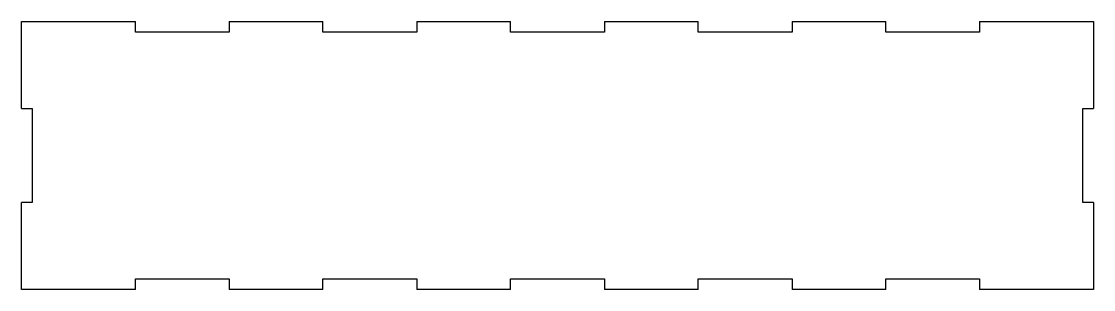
# Model space of a CAD drawing. Header units: millimetres. Extents: x 3507 to 3907, y 1242 to 1342.
import ezdxf

# ---------------------------------------------------------------- set-up
doc = ezdxf.new("R2010")
doc.units = ezdxf.units.MM

msp = doc.modelspace()

# ---------------------------------------------------------------- linework, layer by layer
for p, q in [((3549.67, 1338.19), (3549.67, 1342.19)), ((3584.67, 1342.19), (3584.67, 1338.19)), ((3619.67, 1338.19), (3619.67, 1342.19)), ((3654.67, 1342.19), (3654.67, 1338.19)), ((3689.67, 1338.19), (3689.67, 1342.19)), ((3724.67, 1342.19), (3724.67, 1338.19)), ((3759.67, 1338.19), (3759.67, 1342.19)), ((3794.67, 1342.19), (3794.67, 1338.19)), ((3829.67, 1338.19), (3829.67, 1342.19)), ((3864.67, 1342.19), (3864.67, 1338.19)), ((3584.67, 1338.19), (3549.67, 1338.19)), ((3654.67, 1338.19), (3619.67, 1338.19)), ((3724.67, 1338.19), (3689.67, 1338.19)), ((3794.67, 1338.19), (3759.67, 1338.19)), ((3864.67, 1338.19), (3829.67, 1338.19)), ((3507.17, 1309.69), (3511.17, 1309.69)), ((3511.17, 1309.69), (3511.17, 1274.69)), ((3903.17, 1274.69), (3903.17, 1309.69)), ((3903.17, 1309.69), (3907.17, 1309.69)), ((3511.17, 1274.69), (3507.17, 1274.69)), ((3907.17, 1274.69), (3903.17, 1274.69)), ((3549.67, 1242.19), (3549.67, 1246.19)), ((3549.67, 1246.19), (3584.67, 1246.19)), ((3584.67, 1246.19), (3584.67, 1242.19)), ((3619.67, 1242.19), (3619.67, 1246.19)), ((3619.67, 1246.19), (3654.67, 1246.19)), ((3654.67, 1246.19), (3654.67, 1242.19)), ((3689.67, 1242.19), (3689.67, 1246.19)), ((3689.67, 1246.19), (3724.67, 1246.19)), ((3724.67, 1246.19), (3724.67, 1242.19)), ((3759.67, 1242.19), (3759.67, 1246.19)), ((3759.67, 1246.19), (3794.67, 1246.19)), ((3794.67, 1246.19), (3794.67, 1242.19)), ((3829.67, 1242.19), (3829.67, 1246.19)), ((3829.67, 1246.19), (3864.67, 1246.19)), ((3864.67, 1246.19), (3864.67, 1242.19))]:
    msp.add_line(p, q)
for points in [[(3507.17, 1309.69), (3507.17, 1342.19), (3549.67, 1342.19)], [(3584.67, 1342.19), (3619.67, 1342.19)], [(3654.67, 1342.19), (3689.67, 1342.19)], [(3724.67, 1342.19), (3759.67, 1342.19)], [(3794.67, 1342.19), (3829.67, 1342.19)], [(3864.67, 1342.19), (3907.17, 1342.19), (3907.17, 1309.69)], [(3549.67, 1242.19), (3507.17, 1242.19), (3507.17, 1274.69)], [(3907.17, 1274.69), (3907.17, 1242.19), (3864.67, 1242.19)], [(3619.67, 1242.19), (3584.67, 1242.19)], [(3689.67, 1242.19), (3654.67, 1242.19)], [(3759.67, 1242.19), (3724.67, 1242.19)], [(3829.67, 1242.19), (3794.67, 1242.19)]]:
    msp.add_lwpolyline(points)

doc.saveas('drawing.dxf')
